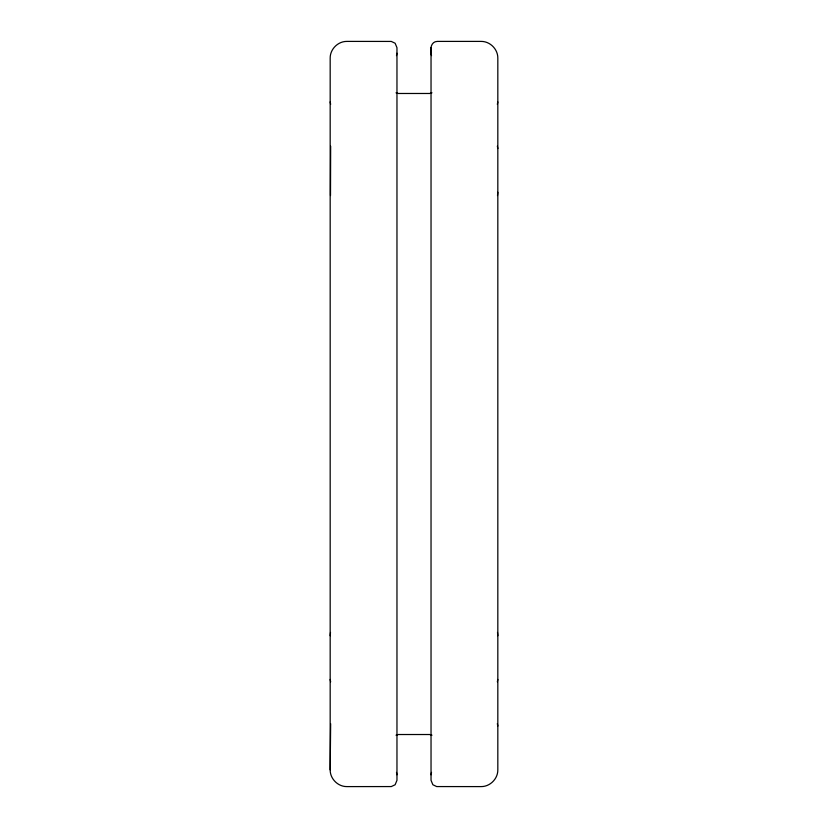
<?xml version="1.0" encoding="UTF-8"?>
<svg xmlns="http://www.w3.org/2000/svg" width="828" height="828" viewBox="0 0 828 828"><rect width="100%" height="100%" fill="white"/><g stroke="black" fill="none" stroke-linecap="round" stroke-linejoin="round"><path stroke-width="1.24" d="M330.175 769.833L330.175 58.167C330.03 49.204 337.99 41.255 346.942 41.4L391.292 41.431L395.122 43.242L396.964 47.682L396.964 780.318L395.122 784.758L391.292 786.569L346.942 786.6C337.99 786.745 330.03 778.796 330.175 769.833L330.651 723.693M431.036 47.682L431.036 780.318L432.868 784.747L436.677 786.569L481.058 786.6C489.979 786.745 497.938 778.837 497.825 769.895L497.825 58.105C497.938 49.162 489.979 41.255 481.058 41.4L437.287 41.4C430.26 41.597 429.939 50.58 431.512 55.621M330.175 635.718L330.496 632.457M396.964 53.22L396.488 55.621M431.036 774.78L431.512 772.379M497.504 195.553L497.825 192.282M497.825 679.446L497.349 681.858M497.825 101.937L497.338 104.338M330.651 146.142L330.496 195.543M431.978 92.819L429.711 93.481L398.289 93.481L396.022 92.819M396.022 735.181L398.289 734.519L429.711 734.519L431.978 735.181M497.338 723.662L497.825 726.063M497.349 146.142L497.825 148.554M330.651 104.307L330.175 101.896M396.488 772.379L396.964 774.78M330.651 681.858L330.175 679.446M497.504 632.447L497.825 635.718"/></g></svg>
